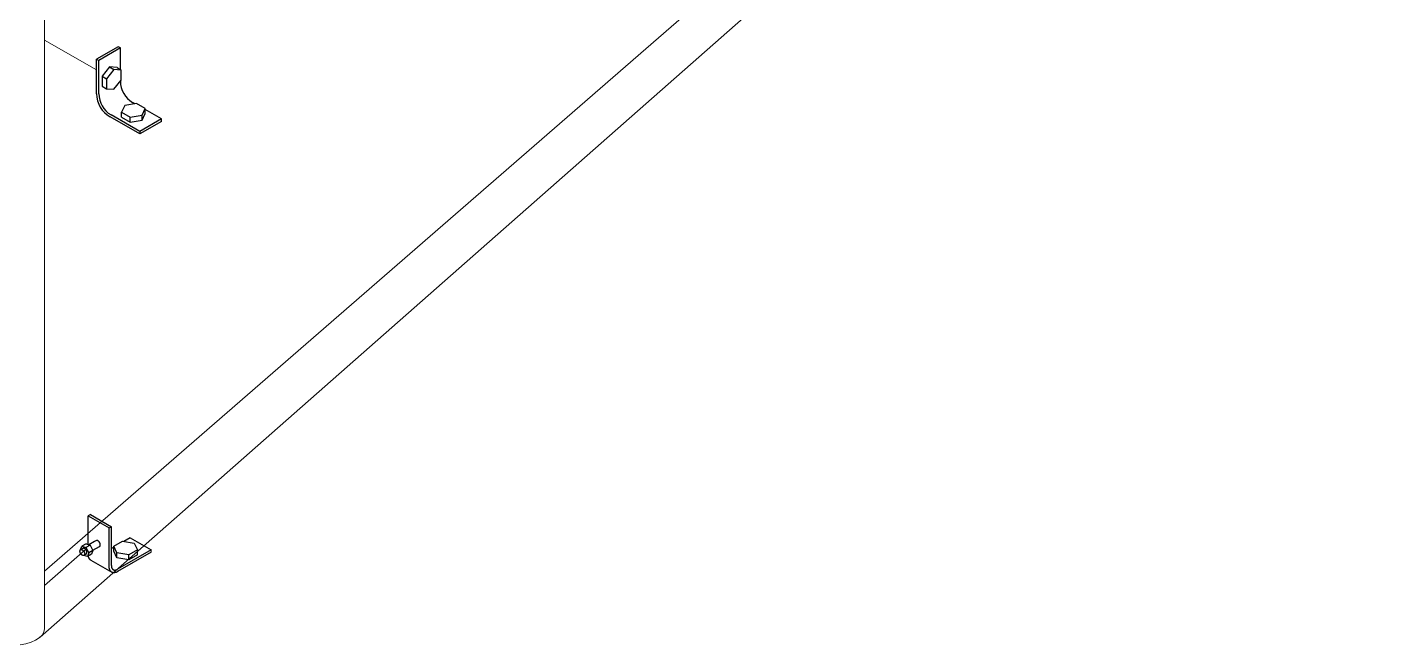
# Model space of a CAD drawing. Header units: millimetres. Extents: x 3.1 to 23.9, y 2.6 to 13.
# Drawn here: x 22.749 to 23.857, y 7.271 to 7.777 of the extents above; entities that cross this region are included whole.
import ezdxf

# ---------------------------------------------------------------- set-up
doc = ezdxf.new("R2010")
doc.units = ezdxf.units.MM
doc.layers.add('0.2', color=6, linetype='Continuous', lineweight=15)
doc.layers.add('0.3', color=4, linetype='Continuous', lineweight=20)

msp = doc.modelspace()

# ---------------------------------------------------------------- linework, layer by layer
at = {"layer": '0.2'}
for p, q in [((22.7635, 7.7666), (22.8062, 7.7423)), ((22.7965, 7.3489), (22.7635, 7.3202)), ((22.851, 7.3493), (22.851, 7.3473))]:
    msp.add_line(p, q, dxfattribs=at)
at = {"layer": '0.2', "lineweight": -3}
for p, q in [((22.8239, 7.7613), (22.8062, 7.7511)), ((22.8257, 7.7603), (22.808, 7.7501)), ((22.8257, 7.7603), (22.8239, 7.7613)), ((22.8257, 7.7426), (22.8257, 7.7603)), ((22.8062, 7.7511), (22.808, 7.7501)), ((22.8062, 7.7228), (22.8062, 7.7511)), ((22.808, 7.7228), (22.808, 7.7501)), ((22.8168, 7.7447), (22.8107, 7.7371)), ((22.8168, 7.7447), (22.8203, 7.7427)), ((22.8229, 7.7442), (22.8168, 7.7447)), ((22.8107, 7.7371), (22.8142, 7.7351)), ((22.8107, 7.7371), (22.8107, 7.7289)), ((22.8203, 7.7427), (22.8142, 7.7351)), ((22.8142, 7.7351), (22.8142, 7.7269)), ((22.8264, 7.7421), (22.8203, 7.7427)), ((22.8203, 7.7264), (22.8264, 7.734)), ((22.8229, 7.7442), (22.8264, 7.7421)), ((22.8264, 7.734), (22.8264, 7.7421)), ((22.8107, 7.7289), (22.8142, 7.7269)), ((22.8142, 7.7269), (22.8203, 7.7264)), ((22.8293, 7.7132), (22.8267, 7.7077)), ((22.8389, 7.7147), (22.8293, 7.7132)), ((22.8377, 7.7145), (22.8357, 7.7157)), ((22.846, 7.7107), (22.8389, 7.7147)), ((22.8416, 7.6899), (22.8172, 7.7038)), ((22.8416, 7.6919), (22.818, 7.7055)), ((22.8267, 7.7036), (22.8267, 7.7077)), ((22.8267, 7.7077), (22.8337, 7.7036)), ((22.8267, 7.7036), (22.8337, 7.6995)), ((22.8337, 7.7036), (22.8434, 7.7051)), ((22.8337, 7.6995), (22.8337, 7.7036)), ((22.8337, 7.6995), (22.8434, 7.701)), ((22.8593, 7.7021), (22.8416, 7.6919)), ((22.8434, 7.7051), (22.846, 7.7107)), ((22.8434, 7.701), (22.846, 7.7066)), ((22.8434, 7.701), (22.8434, 7.7051)), ((22.846, 7.7066), (22.846, 7.7107)), ((22.8593, 7.7021), (22.846, 7.7098)), ((22.8593, 7.7001), (22.8593, 7.7021)), ((22.8593, 7.7001), (22.8416, 7.6899)), ((22.8416, 7.6919), (22.8416, 7.6899)), ((22.8202, 7.3522), (22.8273, 7.3563)), ((22.8202, 7.3482), (22.8202, 7.3522)), ((22.8228, 7.3467), (22.8202, 7.3522)), ((22.8228, 7.3426), (22.8202, 7.3482)), ((22.8228, 7.3426), (22.8228, 7.3467)), ((22.8325, 7.3452), (22.8228, 7.3467)), ((22.8273, 7.3563), (22.837, 7.3548)), ((22.8396, 7.3492), (22.8325, 7.3452)), ((22.837, 7.3548), (22.8396, 7.3492)), ((22.8396, 7.3452), (22.8396, 7.3492)), ((22.8325, 7.3411), (22.8228, 7.3426)), ((22.8325, 7.3411), (22.8325, 7.3452)), ((22.8396, 7.3452), (22.8325, 7.3411))]:
    msp.add_line(p, q, dxfattribs=at)
for points in [[(22.8011, 7.3781), (22.7993, 7.3771)], [(22.7993, 7.3771), (22.8166, 7.3672)], [(22.7993, 7.3536), (22.7993, 7.3771)], [(22.8011, 7.3781), (22.8183, 7.3682)], [(22.8166, 7.3672), (22.8183, 7.3682)], [(22.8183, 7.3364), (22.8183, 7.3682)], [(22.806, 7.3569), (22.8044, 7.356)], [(22.8086, 7.3521), (22.8086, 7.3521), (22.8087, 7.3521), (22.8087, 7.3522), (22.8087, 7.3522), (22.8087, 7.3522), (22.8087, 7.3522), (22.8088, 7.3522), (22.8088, 7.3522), (22.8088, 7.3522), (22.8088, 7.3523), (22.8088, 7.3523), (22.8089, 7.3523), (22.8089, 7.3523), (22.8089, 7.3523), (22.8089, 7.3524), (22.8089, 7.3524), (22.8089, 7.3524), (22.809, 7.3524), (22.809, 7.3525), (22.809, 7.3525), (22.809, 7.3525), (22.809, 7.3526), (22.8091, 7.3526), (22.8091, 7.3526), (22.8091, 7.3527), (22.8091, 7.3527), (22.8091, 7.3528), (22.8091, 7.3528), (22.8091, 7.3529), (22.8091, 7.3529), (22.8092, 7.353), (22.8092, 7.353), (22.8092, 7.3531), (22.8092, 7.3531), (22.8092, 7.3532), (22.8092, 7.3532), (22.8092, 7.3533), (22.8092, 7.3533), (22.8092, 7.3534), (22.8092, 7.3534), (22.8092, 7.3535), (22.8092, 7.3536), (22.8092, 7.3536), (22.8092, 7.3537), (22.8092, 7.3537), (22.8092, 7.3538), (22.8091, 7.3539), (22.8091, 7.3539), (22.8091, 7.354), (22.8091, 7.354), (22.8091, 7.3542), (22.809, 7.3543), (22.809, 7.3544), (22.809, 7.3546), (22.8089, 7.3547), (22.8089, 7.3548), (22.8088, 7.3549), (22.8087, 7.3551), (22.8087, 7.3552), (22.8086, 7.3553), (22.8086, 7.3554), (22.8085, 7.3555), (22.8084, 7.3556), (22.8083, 7.3557), (22.8083, 7.3558), (22.8082, 7.3559), (22.8081, 7.356), (22.808, 7.3561), (22.808, 7.3562), (22.8079, 7.3562), (22.8078, 7.3563), (22.8077, 7.3564), (22.8076, 7.3564), (22.8076, 7.3565), (22.8075, 7.3565), (22.8075, 7.3566), (22.8074, 7.3566), (22.8074, 7.3566), (22.8074, 7.3567), (22.8073, 7.3567), (22.8073, 7.3567), (22.8072, 7.3567), (22.8072, 7.3568), (22.8071, 7.3568), (22.8071, 7.3568), (22.807, 7.3568), (22.807, 7.3569), (22.8069, 7.3569), (22.8069, 7.3569), (22.8068, 7.3569), (22.8068, 7.3569), (22.8067, 7.3569), (22.8067, 7.3569), (22.8066, 7.3569), (22.8066, 7.357), (22.8065, 7.357), (22.8065, 7.357), (22.8065, 7.357), (22.8065, 7.357), (22.8064, 7.357), (22.8064, 7.357), (22.8064, 7.357), (22.8064, 7.357), (22.8063, 7.357), (22.8063, 7.357), (22.8063, 7.357), (22.8063, 7.357), (22.8063, 7.357), (22.8062, 7.357), (22.8062, 7.3569), (22.8062, 7.3569), (22.8062, 7.3569), (22.8062, 7.3569), (22.8061, 7.3569), (22.8061, 7.3569), (22.8061, 7.3569), (22.8061, 7.3569), (22.8061, 7.3569), (22.806, 7.3569), (22.806, 7.3569), (22.806, 7.3569), (22.806, 7.3569), (22.806, 7.3569), (22.806, 7.3569), (22.806, 7.3569)], [(22.8166, 7.3354), (22.8166, 7.3672)], [(22.8338, 7.3592), (22.8284, 7.3561)], [(22.8338, 7.3592), (22.851, 7.3493)], [(22.793, 7.3494), (22.794, 7.3523)], [(22.795, 7.3505), (22.7931, 7.3494)], [(22.7975, 7.3543), (22.794, 7.3523)], [(22.794, 7.3523), (22.7974, 7.3511)], [(22.7977, 7.3458), (22.7977, 7.3458), (22.7977, 7.3458), (22.7977, 7.3458), (22.7977, 7.3458), (22.7978, 7.3459), (22.7978, 7.3459), (22.7978, 7.3459), (22.7978, 7.3459), (22.7978, 7.3459), (22.7978, 7.3459), (22.7979, 7.3459), (22.7979, 7.346), (22.7979, 7.346), (22.7979, 7.346), (22.7979, 7.346), (22.7979, 7.346), (22.798, 7.3461), (22.798, 7.3461), (22.798, 7.3461), (22.798, 7.3462), (22.798, 7.3462), (22.7981, 7.3462), (22.7981, 7.3463), (22.7981, 7.3463), (22.7981, 7.3463), (22.7981, 7.3464), (22.7981, 7.3464), (22.7981, 7.3465), (22.7982, 7.3465), (22.7982, 7.3466), (22.7982, 7.3466), (22.7982, 7.3467), (22.7982, 7.3467), (22.7982, 7.3468), (22.7982, 7.3468), (22.7982, 7.3469), (22.7982, 7.3469), (22.7982, 7.347), (22.7982, 7.347), (22.7982, 7.3471), (22.7982, 7.3472), (22.7982, 7.3472), (22.7982, 7.3473), (22.7982, 7.3473), (22.7982, 7.3474), (22.7982, 7.3475), (22.7982, 7.3475), (22.7982, 7.3476), (22.7981, 7.3476), (22.7981, 7.3477), (22.7981, 7.3478), (22.7981, 7.348), (22.798, 7.3481), (22.798, 7.3482), (22.7979, 7.3483), (22.7979, 7.3485), (22.7978, 7.3486), (22.7978, 7.3487), (22.7977, 7.3488), (22.7976, 7.3489), (22.7976, 7.3491), (22.7975, 7.3492), (22.7974, 7.3493), (22.7974, 7.3494), (22.7973, 7.3495), (22.7972, 7.3496), (22.7971, 7.3496), (22.7971, 7.3497), (22.797, 7.3498), (22.7969, 7.3499), (22.7968, 7.35), (22.7967, 7.3501), (22.7967, 7.3501), (22.7966, 7.3501), (22.7966, 7.3502), (22.7965, 7.3502), (22.7965, 7.3502), (22.7964, 7.3503), (22.7964, 7.3503), (22.7963, 7.3503), (22.7963, 7.3504), (22.7962, 7.3504), (22.7962, 7.3504), (22.7961, 7.3504), (22.7961, 7.3505), (22.796, 7.3505), (22.796, 7.3505), (22.7959, 7.3505), (22.7959, 7.3505), (22.7958, 7.3506), (22.7958, 7.3506), (22.7957, 7.3506), (22.7957, 7.3506), (22.7956, 7.3506), (22.7956, 7.3506), (22.7955, 7.3506), (22.7955, 7.3506), (22.7955, 7.3506), (22.7955, 7.3506), (22.7955, 7.3506), (22.7954, 7.3506), (22.7954, 7.3506), (22.7954, 7.3506), (22.7954, 7.3506), (22.7954, 7.3506), (22.7953, 7.3506), (22.7953, 7.3506), (22.7953, 7.3506), (22.7953, 7.3506), (22.7952, 7.3506), (22.7952, 7.3506), (22.7952, 7.3506), (22.7952, 7.3506), (22.7952, 7.3506), (22.7951, 7.3506), (22.7951, 7.3506), (22.7951, 7.3506), (22.7951, 7.3506), (22.7951, 7.3506), (22.7951, 7.3506), (22.795, 7.3506), (22.795, 7.3505), (22.795, 7.3505), (22.795, 7.3505), (22.795, 7.3505), (22.7949, 7.3505), (22.7949, 7.3505), (22.7949, 7.3505)], [(22.7977, 7.3458), (22.7959, 7.3448)], [(22.8008, 7.3531), (22.7974, 7.3511)], [(22.7974, 7.3511), (22.7997, 7.3468)], [(22.7975, 7.3543), (22.8008, 7.3531)], [(22.7997, 7.3468), (22.7986, 7.3437)], [(22.8031, 7.3488), (22.7997, 7.3468)], [(22.8044, 7.356), (22.7999, 7.3534)], [(22.8008, 7.3531), (22.8031, 7.3488)], [(22.8031, 7.3488), (22.802, 7.3457)], [(22.8031, 7.3489), (22.8086, 7.3521)], [(22.8202, 7.3514), (22.8183, 7.3503)], [(22.851, 7.3493), (22.8234, 7.3334)], [(22.851, 7.3473), (22.8234, 7.3314)], [(22.7986, 7.3437), (22.7957, 7.3447)], [(22.802, 7.3457), (22.7986, 7.3437)], [(22.8014, 7.3408), (22.8014, 7.3409), (22.8013, 7.3409), (22.8012, 7.341), (22.8012, 7.341), (22.8011, 7.341), (22.8011, 7.3411), (22.801, 7.3411), (22.8009, 7.3412), (22.8009, 7.3412), (22.8008, 7.3413), (22.8008, 7.3413), (22.8007, 7.3414), (22.8007, 7.3414), (22.8006, 7.3415), (22.8006, 7.3415), (22.8005, 7.3416), (22.8005, 7.3417), (22.8004, 7.3417), (22.8004, 7.3418), (22.8003, 7.3418), (22.8003, 7.3419), (22.8003, 7.342), (22.8002, 7.342), (22.8002, 7.3421), (22.8001, 7.3422), (22.8001, 7.3422), (22.8001, 7.3423), (22.8, 7.3424), (22.8, 7.3425), (22.7999, 7.3427), (22.7998, 7.3428), (22.7998, 7.343), (22.7997, 7.3431), (22.7997, 7.3433), (22.7996, 7.3434), (22.7996, 7.3436), (22.7995, 7.3438), (22.7995, 7.3439), (22.7995, 7.3441), (22.7995, 7.3442)], [(22.8014, 7.3408), (22.8186, 7.3309)], [(22.8015, 7.3408), (22.8014, 7.3408)], [(22.8186, 7.3309), (22.8185, 7.331), (22.8185, 7.331), (22.8184, 7.3311), (22.8183, 7.3311), (22.8183, 7.3311), (22.8182, 7.3312), (22.8182, 7.3312), (22.8181, 7.3313), (22.818, 7.3313), (22.818, 7.3314), (22.8179, 7.3314), (22.8179, 7.3315), (22.8178, 7.3315), (22.8178, 7.3316), (22.8177, 7.3316), (22.8177, 7.3317), (22.8176, 7.3318), (22.8176, 7.3318), (22.8175, 7.3319), (22.8175, 7.3319), (22.8175, 7.332), (22.8174, 7.3321), (22.8174, 7.3321), (22.8173, 7.3322), (22.8173, 7.3323), (22.8173, 7.3323), (22.8172, 7.3324), (22.8172, 7.3325), (22.8171, 7.3326), (22.817, 7.3327), (22.817, 7.3329), (22.8169, 7.3331), (22.8169, 7.3332), (22.8168, 7.3334), (22.8168, 7.3335), (22.8167, 7.3337), (22.8167, 7.3338), (22.8167, 7.334), (22.8166, 7.3342), (22.8166, 7.3344), (22.8166, 7.3345), (22.8166, 7.3347), (22.8166, 7.3349), (22.8166, 7.335), (22.8166, 7.3352), (22.8166, 7.3354)], [(22.8183, 7.3364), (22.8183, 7.3363), (22.8183, 7.3361), (22.8183, 7.336), (22.8183, 7.3359), (22.8183, 7.3357), (22.8183, 7.3356), (22.8183, 7.3355), (22.8184, 7.3354), (22.8184, 7.3352), (22.8184, 7.3351), (22.8184, 7.335), (22.8185, 7.3349), (22.8185, 7.3347), (22.8186, 7.3346), (22.8186, 7.3345), (22.8186, 7.3344), (22.8187, 7.3343), (22.8187, 7.3342), (22.8188, 7.3341), (22.8188, 7.3341), (22.8188, 7.334), (22.8189, 7.334), (22.8189, 7.3339), (22.8189, 7.3339), (22.819, 7.3338), (22.819, 7.3338), (22.819, 7.3337), (22.8191, 7.3337), (22.8191, 7.3337), (22.8191, 7.3336), (22.8192, 7.3336), (22.8192, 7.3335), (22.8192, 7.3335), (22.8193, 7.3334), (22.8193, 7.3334), (22.8194, 7.3334), (22.8194, 7.3333), (22.8194, 7.3333), (22.8195, 7.3333), (22.8195, 7.3332), (22.8196, 7.3332), (22.8196, 7.3332), (22.8197, 7.3331), (22.8197, 7.3331), (22.8197, 7.3331), (22.8198, 7.333)], [(22.8234, 7.3314), (22.8233, 7.3313), (22.8231, 7.3313), (22.823, 7.3312), (22.8228, 7.3311), (22.8227, 7.331), (22.8225, 7.331), (22.8224, 7.3309), (22.8222, 7.3308), (22.822, 7.3308), (22.8219, 7.3307), (22.8217, 7.3307), (22.8216, 7.3306), (22.8214, 7.3306), (22.8212, 7.3306), (22.8211, 7.3305), (22.8209, 7.3305), (22.8208, 7.3305), (22.8206, 7.3305), (22.8205, 7.3305), (22.8204, 7.3305), (22.8204, 7.3305), (22.8203, 7.3305), (22.8202, 7.3305), (22.8201, 7.3305), (22.8201, 7.3305), (22.82, 7.3305), (22.8199, 7.3305), (22.8198, 7.3305), (22.8198, 7.3305), (22.8197, 7.3305), (22.8196, 7.3306), (22.8195, 7.3306), (22.8195, 7.3306), (22.8194, 7.3306), (22.8193, 7.3306), (22.8192, 7.3306), (22.8192, 7.3307), (22.8191, 7.3307), (22.819, 7.3307), (22.819, 7.3307), (22.8189, 7.3308), (22.8188, 7.3308), (22.8188, 7.3308), (22.8187, 7.3309), (22.8186, 7.3309), (22.8186, 7.3309)], [(22.8198, 7.333), (22.8198, 7.333), (22.8199, 7.333), (22.8199, 7.333), (22.82, 7.3329), (22.82, 7.3329), (22.8201, 7.3329), (22.8201, 7.3329), (22.8202, 7.3329), (22.8202, 7.3328), (22.8203, 7.3328), (22.8203, 7.3328), (22.8204, 7.3328), (22.8205, 7.3328), (22.8205, 7.3328), (22.8206, 7.3328), (22.8206, 7.3327), (22.8207, 7.3327), (22.8207, 7.3327), (22.8208, 7.3327), (22.8208, 7.3327), (22.8209, 7.3327), (22.821, 7.3327), (22.821, 7.3327), (22.8211, 7.3327), (22.8211, 7.3327), (22.8212, 7.3327), (22.8212, 7.3327), (22.8213, 7.3327), (22.8214, 7.3327), (22.8215, 7.3327), (22.8217, 7.3327), (22.8218, 7.3328), (22.8219, 7.3328), (22.822, 7.3328), (22.8221, 7.3329), (22.8223, 7.3329), (22.8224, 7.3329), (22.8225, 7.333), (22.8226, 7.333), (22.8227, 7.3331), (22.8229, 7.3331), (22.823, 7.3332), (22.8231, 7.3332), (22.8232, 7.3333), (22.8233, 7.3333), (22.8234, 7.3334)]]:
    msp.add_lwpolyline(points, dxfattribs=at)
msp.add_lwpolyline([(22.7928, 7.3492), (22.7928, 7.3492), (22.7928, 7.3492), (22.7928, 7.3492), (22.7929, 7.3493), (22.7929, 7.3493), (22.7929, 7.3493), (22.7929, 7.3493), (22.7929, 7.3493), (22.7929, 7.3493), (22.7929, 7.3493), (22.793, 7.3493), (22.793, 7.3494), (22.793, 7.3494), (22.793, 7.3494), (22.793, 7.3494), (22.793, 7.3494), (22.793, 7.3494), (22.7931, 7.3494), (22.7931, 7.3494), (22.7931, 7.3494), (22.7931, 7.3494), (22.7931, 7.3495), (22.7931, 7.3495), (22.7932, 7.3495), (22.7932, 7.3495), (22.7932, 7.3495), (22.7932, 7.3495), (22.7932, 7.3495), (22.7932, 7.3495), (22.7933, 7.3495), (22.7933, 7.3495), (22.7933, 7.3495), (22.7933, 7.3495), (22.7933, 7.3495), (22.7934, 7.3495), (22.7934, 7.3495), (22.7934, 7.3495), (22.7934, 7.3495), (22.7934, 7.3496), (22.7935, 7.3496), (22.7935, 7.3496), (22.7935, 7.3496), (22.7935, 7.3496), (22.7936, 7.3496), (22.7936, 7.3496), (22.7936, 7.3496), (22.7936, 7.3496), (22.7936, 7.3496), (22.7937, 7.3496), (22.7937, 7.3496), (22.7937, 7.3496), (22.7938, 7.3495), (22.7938, 7.3495), (22.7938, 7.3495), (22.7939, 7.3495), (22.7939, 7.3495), (22.794, 7.3495), (22.794, 7.3495), (22.7941, 7.3495), (22.7941, 7.3494), (22.7942, 7.3494), (22.7942, 7.3494), (22.7943, 7.3494), (22.7943, 7.3494), (22.7944, 7.3493), (22.7944, 7.3493), (22.7945, 7.3493), (22.7945, 7.3492), (22.7946, 7.3492), (22.7946, 7.3492), (22.7947, 7.3491), (22.7947, 7.3491), (22.7948, 7.3491), (22.7948, 7.349), (22.7949, 7.349), (22.795, 7.3489), (22.795, 7.3488), (22.7951, 7.3488), (22.7952, 7.3487), (22.7953, 7.3486), (22.7954, 7.3485), (22.7954, 7.3484), (22.7955, 7.3483), (22.7956, 7.3482), (22.7957, 7.3481), (22.7957, 7.348), (22.7958, 7.3479), (22.7959, 7.3478), (22.7959, 7.3476), (22.796, 7.3475), (22.796, 7.3474), (22.7961, 7.3473), (22.7961, 7.3472), (22.7962, 7.347), (22.7962, 7.3469), (22.7963, 7.3468), (22.7963, 7.3466), (22.7963, 7.3466), (22.7963, 7.3465), (22.7963, 7.3465), (22.7963, 7.3464), (22.7963, 7.3463), (22.7964, 7.3463), (22.7964, 7.3462), (22.7964, 7.3462), (22.7964, 7.3461), (22.7964, 7.346), (22.7964, 7.346), (22.7964, 7.3459), (22.7964, 7.3459), (22.7964, 7.3458), (22.7964, 7.3458), (22.7964, 7.3457), (22.7964, 7.3457), (22.7963, 7.3456), (22.7963, 7.3456), (22.7963, 7.3455), (22.7963, 7.3455), (22.7963, 7.3454), (22.7963, 7.3454), (22.7963, 7.3453), (22.7963, 7.3453), (22.7962, 7.3452), (22.7962, 7.3452), (22.7962, 7.3452), (22.7962, 7.3451), (22.7962, 7.3451), (22.7962, 7.3451), (22.7961, 7.345), (22.7961, 7.345), (22.7961, 7.345), (22.7961, 7.3449), (22.7961, 7.3449), (22.796, 7.3449), (22.796, 7.3449), (22.796, 7.3449), (22.796, 7.3449), (22.796, 7.3449), (22.796, 7.3448), (22.796, 7.3448), (22.796, 7.3448), (22.7959, 7.3448), (22.7959, 7.3448), (22.7959, 7.3448), (22.7959, 7.3448), (22.7959, 7.3448), (22.7959, 7.3448), (22.7959, 7.3447), (22.7958, 7.3447), (22.7958, 7.3447), (22.7958, 7.3447), (22.7958, 7.3447), (22.7958, 7.3447), (22.7958, 7.3447), (22.7957, 7.3447), (22.7957, 7.3447), (22.7957, 7.3447), (22.7957, 7.3447), (22.7957, 7.3446), (22.7956, 7.3446), (22.7956, 7.3446), (22.7956, 7.3446), (22.7956, 7.3446), (22.7956, 7.3446), (22.7955, 7.3446), (22.7955, 7.3446), (22.7955, 7.3446), (22.7955, 7.3446), (22.7955, 7.3446), (22.7954, 7.3446), (22.7954, 7.3446), (22.7954, 7.3446), (22.7954, 7.3446), (22.7954, 7.3446), (22.7953, 7.3446), (22.7953, 7.3446), (22.7953, 7.3446), (22.7953, 7.3446), (22.7953, 7.3446), (22.7952, 7.3446), (22.7952, 7.3446), (22.7952, 7.3446), (22.7951, 7.3446), (22.7951, 7.3446), (22.795, 7.3446), (22.795, 7.3446), (22.795, 7.3446), (22.7949, 7.3446), (22.7949, 7.3447), (22.7948, 7.3447), (22.7948, 7.3447), (22.7947, 7.3447), (22.7947, 7.3447), (22.7946, 7.3448), (22.7946, 7.3448), (22.7945, 7.3448), (22.7945, 7.3448), (22.7944, 7.3449), (22.7944, 7.3449), (22.7943, 7.3449), (22.7943, 7.345), (22.7942, 7.345), (22.7942, 7.345), (22.7941, 7.3451), (22.7941, 7.3451), (22.794, 7.3451), (22.7939, 7.3452), (22.7938, 7.3453), (22.7938, 7.3454), (22.7937, 7.3455), (22.7936, 7.3456), (22.7935, 7.3457), (22.7934, 7.3458), (22.7934, 7.3458), (22.7933, 7.3459), (22.7932, 7.346), (22.7932, 7.3462), (22.7931, 7.3463), (22.793, 7.3464), (22.793, 7.3465), (22.7929, 7.3466), (22.7929, 7.3467), (22.7928, 7.3469), (22.7928, 7.347), (22.7927, 7.3471), (22.7927, 7.3472), (22.7926, 7.3474), (22.7926, 7.3475), (22.7926, 7.3476), (22.7926, 7.3476), (22.7926, 7.3477), (22.7926, 7.3478), (22.7925, 7.3478), (22.7925, 7.3479), (22.7925, 7.3479), (22.7925, 7.348), (22.7925, 7.3481), (22.7925, 7.3481), (22.7925, 7.3482), (22.7925, 7.3482), (22.7925, 7.3483), (22.7925, 7.3483), (22.7925, 7.3484), (22.7925, 7.3484), (22.7925, 7.3485), (22.7925, 7.3485), (22.7926, 7.3486), (22.7926, 7.3486), (22.7926, 7.3487), (22.7926, 7.3487), (22.7926, 7.3488), (22.7926, 7.3488), (22.7926, 7.3489), (22.7926, 7.3489), (22.7927, 7.3489), (22.7927, 7.349), (22.7927, 7.349), (22.7927, 7.3491), (22.7927, 7.3491), (22.7928, 7.3491), (22.7928, 7.3492)], close=True, dxfattribs=at)
for centre, radius in [((22.8282, 7.7228), 0.022), ((22.828, 7.7228), 0.02), ((22.8457, 7.733), 0.02)]:
    msp.add_arc(centre, radius, 179.9999, 240, dxfattribs=at)
at = {"layer": '0.3'}
for p, q in [((22.7599, 7.2778), (23.8571, 8.2432)), ((22.7635, 7.2846), (22.7635, 8.1096)), ((23.3071, 7.8038), (22.7635, 7.3318))]:
    msp.add_line(p, q, dxfattribs=at)
at = {"layer": '0.3', "extrusion": (0, 0, -1)}
msp.add_ellipse((22.7385, 7.2846), major_axis=(-0.025, 0), ratio=0.530273, start_param=3.141593, end_param=6.283185, dxfattribs=at)

doc.saveas('drawing.dxf')
